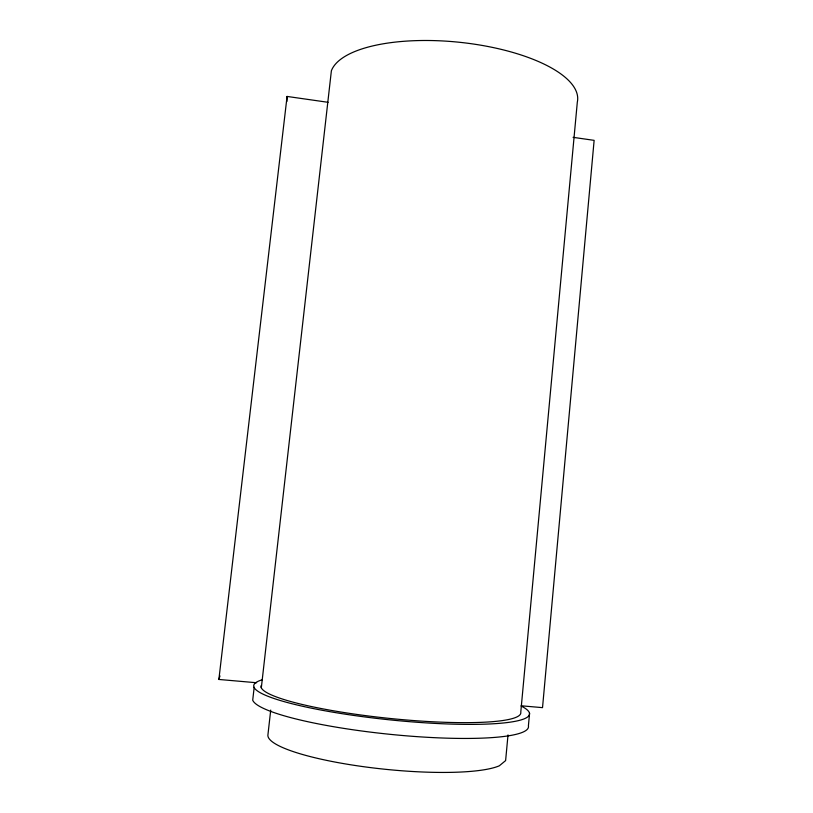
<?xml version="1.0" encoding="UTF-8"?>
<svg xmlns="http://www.w3.org/2000/svg" width="813" height="813" viewBox="0 0 813 813"><rect width="100%" height="100%" fill="white"/><g stroke="black" fill="none" stroke-linecap="round" stroke-linejoin="round"><path stroke-width="1.22" d="M286.887 101.493L287.08 96.442L328.086 102.306M529.578 713.133L528.409 725.867A138.769 21.575 5.9 0 1 397.547 735.054A138.769 21.575 5.9 0 1 252.711 700.166L254.184 687.27M508.013 734.942L505.615 760.602L499.345 765.785A119.613 22.103 5.9 0 1 367.039 767.157A119.613 22.103 5.9 0 1 267.884 735.247L270.719 710.084M261.319 687.808L331.379 70.782A124.247 45.731 5.8 0 1 466.916 43.14A124.247 45.731 5.8 0 1 577.321 102.113L520.777 712.178A130.619 18.902 5.9 0 1 390.779 718.54A130.619 18.902 5.9 0 1 261.034 685.776M256.634 682.747L218.87 679.455L287.08 96.442M218.87 679.455L219.977 675.888M521.275 705.796L542.525 707.645L594.13 140.354L573.074 137.336M521.153 706.04A138.627 20.071 5.9 0 1 392.181 720.094A138.627 20.071 5.9 0 1 262.111 679.831"/></g></svg>
